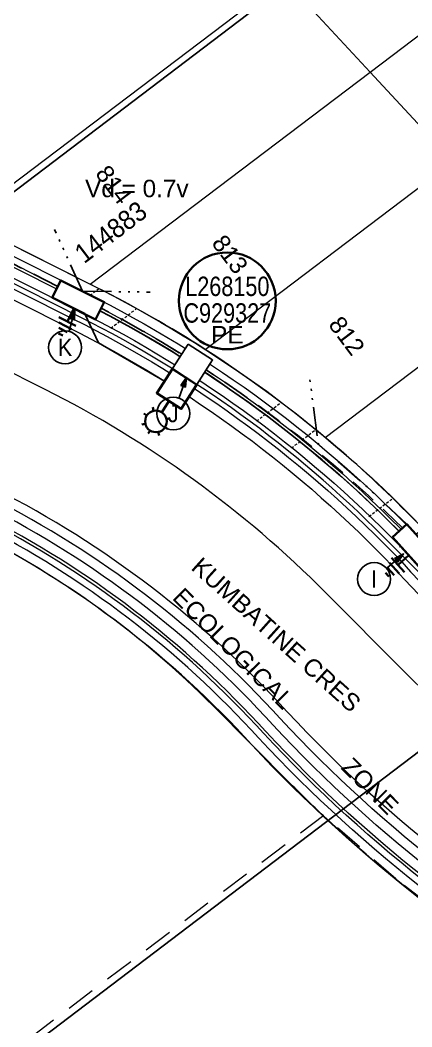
# Model space of a CAD drawing. Header units: metres. Extents: x 308278 to 310511, y 6271134 to 6272874.
# Drawn here: x 308840 to 308880.5, y 6272106.4 to 6272210.4 of the extents above; entities that cross this region are included whole.
import ezdxf
from ezdxf.enums import TextEntityAlignment as Align

# ---------------------------------------------------------------- set-up
doc = ezdxf.new("R2010")
doc.units = ezdxf.units.M
doc.set_wipeout_variables(frame=1)
for name, pattern in [('Dash', [5, 3, -2]), ('DOT', [6.35, 0, -6.35]), ('IE Trench LV', [6, 4, -2]), ('PHANTOMX2', [6.6, 3, -0.75, 0.2, -0.75, 0.2, -0.75, 0.2, -0.75])]:
    doc.linetypes.add(name, pattern=pattern)
doc.layers.get('0').update_dxf_attribs({"color": 6})
doc.layers.add('_User Miscellaneous10', color=252, linetype='Continuous', lineweight=13, plot=False, transparency=0.85)
doc.layers.add('_User Miscellaneous2', color=31, linetype='Continuous', lineweight=13, transparency=0.9)
doc.layers.add('Cadastre Roads_SP_NEW', color=214, linetype='Continuous', lineweight=15, transparency=0.8)
for name, color, linetype, lineweight in [('_User_LV_Exist', 5, 'Continuous', 35), ('_User_SL_Exist', 4, 'Continuous', 35), ('Cadastre Developer_SP_EXT', 98, 'Continuous', 15), ('Cadastre Developer_SP_NEW', 92, 'Continuous', 15), ('Cadastre Land Parcels_SP_EXT', 118, 'Continuous', 15)]:
    doc.layers.add(name, color=color, linetype=linetype, lineweight=lineweight)
for name, color, linetype in [('Equip_LV_NEW', 2, 'Continuous'), ('Equip_SP_SL_NEW', 2, 'Continuous'), ('Mains_LV_New_T6', 2, 'Cable 4'), ('Mains_LV_New_T84', 2, 'Cable x'), ('Notes_SP_NEW', 51, 'Continuous'), ('Services_SP_NEW_UG', 2, 'IE Trench LV'), ('SupportsUG_SP_LV_NEW', 2, 'Continuous'), ('Trench_SP_NEW', 2, 'Continuous')]:
    doc.layers.add(name, color=color, linetype=linetype)
doc.styles.add('ieISOCP', font='arial.ttf', dxfattribs={"height": 1.5})
doc.styles.add('SL_LABEL', font='arial.ttf', dxfattribs={"height": 2})
doc.styles.get("Standard").update_dxf_attribs({"font": 'arial.ttf'})
doc.linetypes.add('Cable 4', pattern='A,4,-0.1,["*",Standard,S=2,R=0,X=0,Y=-1.6],-1.2', length=5.3)
doc.linetypes.add('Cable o', pattern='A,3.5,-0.01,["O",Standard,S=1.25,R=0,X=0,Y=-0.63],-1.36', length=4.87)
doc.linetypes.add('Cable x', pattern='A,4.5,-0.01,["X",Standard,S=1.25,R=0,X=0,Y=-0.65],-1.2', length=5.71)

# ---------------------------------------------------------------- blocks, each defined once
blk = doc.blocks.new('LV_UG_LINKS_CLOSED_NEW')
at = {"layer": 'Equip_LV_NEW'}
for tag, flags, p in [('NO_PHASES', 9, (3.17, -2)), ('OPERATING_VOLTAGE', 9, (3.17, -2.17)), ('ORIENTATION', 9, (3.17, -2.33)), ('STATE', 9, (3.17, -2.5)), ('SWITCH_TYPE', 9, (3.17, -2.67)), ('USAGE', 9, (3.17, -2.83)), ('OWNED_BY', 9, (3.17, -3.17)), ('NOTES', 9, (3.17, -3)), ('TYPE', 9, (3.17, -3.83)), ('Z', 1, (3.17, -4)), ('OPERATED_BY', 9, (3.17, -3.33)), ('MAINTAINED_BY', 9, (3.17, -3.5)), ('NUMBER_OF_PHASES', 9, (3.17, -3.67))]:
    blk.add_attdef(tag, text='', height=0.167, dxfattribs=dict(at, flags=flags)).set_placement(p, align=Align.MIDDLE_LEFT)
at = {"transparency": 33554687}
blk.add_wipeout([(4, 1.25), (3.97, 1.25), (3.94, 1.25), (3.91, 1.25), (3.88, 1.24), (3.85, 1.24), (3.82, 1.24), (3.79, 1.23), (3.76, 1.23), (3.73, 1.22), (3.7, 1.21), (3.67, 1.2), (3.64, 1.2), (3.61, 1.19), (3.58, 1.18), (3.55, 1.17), (3.52, 1.15), (3.49, 1.14), (3.47, 1.13), (3.44, 1.12), (3.41, 1.1), (3.38, 1.09), (3.36, 1.07), (3.33, 1.06), (3.31, 1.04), (3.28, 1.02), (3.26, 1), (3.23, 0.99), (3.21, 0.97), (3.18, 0.95), (3.16, 0.93), (3.14, 0.91), (3.12, 0.88), (3.09, 0.86), (3.07, 0.84), (3.05, 0.82), (3.03, 0.79), (3.01, 0.77), (3, 0.74), (2.98, 0.72), (2.96, 0.69), (2.94, 0.67), (2.93, 0.64), (2.91, 0.62), (2.9, 0.59), (2.88, 0.56), (2.87, 0.53), (2.86, 0.51), (2.85, 0.48), (2.83, 0.45), (2.82, 0.42), (2.81, 0.39), (2.8, 0.36), (2.8, 0.33), (2.79, 0.3), (2.78, 0.27), (2.77, 0.24), (2.77, 0.21), (2.76, 0.18), (2.76, 0.15), (2.76, 0.12), (2.75, 0.09), (2.75, 0.06), (2.75, 0.03), (2.75, 0), (2.75, -0.03), (2.75, -0.06), (2.75, -0.09), (2.76, -0.12), (2.76, -0.15), (2.76, -0.18), (2.77, -0.21), (2.77, -0.24), (2.78, -0.27), (2.79, -0.3), (2.8, -0.33), (2.8, -0.36), (2.81, -0.39), (2.82, -0.42), (2.83, -0.45), (2.85, -0.48), (2.86, -0.51), (2.87, -0.53), (2.88, -0.56), (2.9, -0.59), (2.91, -0.62), (2.93, -0.64), (2.94, -0.67), (2.96, -0.69), (2.98, -0.72), (3, -0.74), (3.01, -0.77), (3.03, -0.79), (3.05, -0.82), (3.07, -0.84), (3.09, -0.86), (3.12, -0.88), (3.14, -0.91), (3.16, -0.93), (3.18, -0.95), (3.21, -0.97), (3.23, -0.99), (3.26, -1), (3.28, -1.02), (3.31, -1.04), (3.33, -1.06), (3.36, -1.07), (3.38, -1.09), (3.41, -1.1), (3.44, -1.12), (3.47, -1.13), (3.49, -1.14), (3.52, -1.15), (3.55, -1.17), (3.58, -1.18), (3.61, -1.19), (3.64, -1.2), (3.67, -1.2), (3.7, -1.21), (3.73, -1.22), (3.76, -1.23), (3.79, -1.23), (3.82, -1.24), (3.85, -1.24), (3.88, -1.24), (3.91, -1.25), (3.94, -1.25), (3.97, -1.25), (4, -1.25), (4.03, -1.25), (4.06, -1.25), (4.09, -1.25), (4.12, -1.24), (4.15, -1.24), (4.18, -1.24), (4.21, -1.23), (4.24, -1.23), (4.27, -1.22), (4.3, -1.21), (4.33, -1.2), (4.36, -1.2), (4.39, -1.19), (4.42, -1.18), (4.45, -1.17), (4.48, -1.15), (4.51, -1.14), (4.53, -1.13), (4.56, -1.12), (4.59, -1.1), (4.62, -1.09), (4.64, -1.07), (4.67, -1.06), (4.69, -1.04), (4.72, -1.02), (4.74, -1), (4.77, -0.99), (4.79, -0.97), (4.82, -0.95), (4.84, -0.93), (4.86, -0.91), (4.88, -0.88), (4.91, -0.86), (4.93, -0.84), (4.95, -0.82), (4.97, -0.79), (4.99, -0.77), (5, -0.74), (5.02, -0.72), (5.04, -0.69), (5.06, -0.67), (5.07, -0.64), (5.09, -0.62), (5.1, -0.59), (5.12, -0.56), (5.13, -0.53), (5.14, -0.51), (5.15, -0.48), (5.17, -0.45), (5.18, -0.42), (5.19, -0.39), (5.2, -0.36), (5.2, -0.33), (5.21, -0.3), (5.22, -0.27), (5.23, -0.24), (5.23, -0.21), (5.24, -0.18), (5.24, -0.15), (5.24, -0.12), (5.25, -0.09), (5.25, -0.06), (5.25, -0.03), (5.25, 0), (5.25, 0.03), (5.25, 0.06), (5.25, 0.09), (5.24, 0.12), (5.24, 0.15), (5.24, 0.18), (5.23, 0.21), (5.23, 0.24), (5.22, 0.27), (5.21, 0.3), (5.2, 0.33), (5.2, 0.36), (5.19, 0.39), (5.18, 0.42), (5.17, 0.45), (5.15, 0.48), (5.14, 0.51), (5.13, 0.53), (5.12, 0.56), (5.1, 0.59), (5.09, 0.62), (5.07, 0.64), (5.06, 0.67), (5.04, 0.69), (5.02, 0.72), (5, 0.74), (4.99, 0.77), (4.97, 0.79), (4.95, 0.82), (4.93, 0.84), (4.91, 0.86), (4.88, 0.88), (4.86, 0.91), (4.84, 0.93), (4.82, 0.95), (4.79, 0.97), (4.77, 0.99), (4.74, 1), (4.72, 1.02), (4.69, 1.04), (4.67, 1.06), (4.64, 1.07), (4.62, 1.09), (4.59, 1.1), (4.56, 1.12), (4.53, 1.13), (4.51, 1.14), (4.48, 1.15), (4.45, 1.17), (4.42, 1.18), (4.39, 1.19), (4.36, 1.2), (4.33, 1.2), (4.3, 1.21), (4.27, 1.22), (4.24, 1.23), (4.21, 1.23), (4.18, 1.24), (4.15, 1.24), (4.12, 1.24), (4.09, 1.25), (4.06, 1.25), (4.03, 1.25)], dxfattribs=at).dxf.layer = 'Equip_LV_NEW'
at = {"layer": 'Equip_LV_NEW'}
for p, q in [((3.79, 1.23), (3.79, -1.23)), ((4.21, 1.23), (4.21, -1.23))]:
    blk.add_line(p, q, dxfattribs=at)
at = {"layer": 'Equip_LV_NEW', "flags": 128}
blk.add_lwpolyline([(4, 1.25), (3.97, 1.25), (3.94, 1.25), (3.91, 1.25), (3.88, 1.24), (3.85, 1.24), (3.82, 1.24), (3.79, 1.23), (3.76, 1.23), (3.73, 1.22), (3.7, 1.21), (3.67, 1.2), (3.64, 1.2), (3.61, 1.19), (3.58, 1.18), (3.55, 1.17), (3.52, 1.15), (3.49, 1.14), (3.47, 1.13), (3.44, 1.12), (3.41, 1.1), (3.38, 1.09), (3.36, 1.07), (3.33, 1.06), (3.31, 1.04), (3.28, 1.02), (3.26, 1), (3.23, 0.99), (3.21, 0.97), (3.18, 0.95), (3.16, 0.93), (3.14, 0.91), (3.12, 0.88), (3.09, 0.86), (3.07, 0.84), (3.05, 0.82), (3.03, 0.79), (3.01, 0.77), (3, 0.74), (2.98, 0.72), (2.96, 0.69), (2.94, 0.67), (2.93, 0.64), (2.91, 0.62), (2.9, 0.59), (2.88, 0.56), (2.87, 0.53), (2.86, 0.51), (2.85, 0.48), (2.83, 0.45), (2.82, 0.42), (2.81, 0.39), (2.8, 0.36), (2.8, 0.33), (2.79, 0.3), (2.78, 0.27), (2.77, 0.24), (2.77, 0.21), (2.76, 0.18), (2.76, 0.15), (2.76, 0.12), (2.75, 0.09), (2.75, 0.06), (2.75, 0.03), (2.75, 0), (2.75, -0.03), (2.75, -0.06), (2.75, -0.09), (2.76, -0.12), (2.76, -0.15), (2.76, -0.18), (2.77, -0.21), (2.77, -0.24), (2.78, -0.27), (2.79, -0.3), (2.8, -0.33), (2.8, -0.36), (2.81, -0.39), (2.82, -0.42), (2.83, -0.45), (2.85, -0.48), (2.86, -0.51), (2.87, -0.53), (2.88, -0.56), (2.9, -0.59), (2.91, -0.62), (2.93, -0.64), (2.94, -0.67), (2.96, -0.69), (2.98, -0.72), (3, -0.74), (3.01, -0.77), (3.03, -0.79), (3.05, -0.82), (3.07, -0.84), (3.09, -0.86), (3.12, -0.88), (3.14, -0.91), (3.16, -0.93), (3.18, -0.95), (3.21, -0.97), (3.23, -0.99), (3.26, -1), (3.28, -1.02), (3.31, -1.04), (3.33, -1.06), (3.36, -1.07), (3.38, -1.09), (3.41, -1.1), (3.44, -1.12), (3.47, -1.13), (3.49, -1.14), (3.52, -1.15), (3.55, -1.17), (3.58, -1.18), (3.61, -1.19), (3.64, -1.2), (3.67, -1.2), (3.7, -1.21), (3.73, -1.22), (3.76, -1.23), (3.79, -1.23), (3.82, -1.24), (3.85, -1.24), (3.88, -1.24), (3.91, -1.25), (3.94, -1.25), (3.97, -1.25), (4, -1.25), (4.03, -1.25), (4.06, -1.25), (4.09, -1.25), (4.12, -1.24), (4.15, -1.24), (4.18, -1.24), (4.21, -1.23), (4.24, -1.23), (4.27, -1.22), (4.3, -1.21), (4.33, -1.2), (4.36, -1.2), (4.39, -1.19), (4.42, -1.18), (4.45, -1.17), (4.48, -1.15), (4.51, -1.14), (4.53, -1.13), (4.56, -1.12), (4.59, -1.1), (4.62, -1.09), (4.64, -1.07), (4.67, -1.06), (4.69, -1.04), (4.72, -1.02), (4.74, -1), (4.77, -0.99), (4.79, -0.97), (4.82, -0.95), (4.84, -0.93), (4.86, -0.91), (4.88, -0.88), (4.91, -0.86), (4.93, -0.84), (4.95, -0.82), (4.97, -0.79), (4.99, -0.77), (5, -0.74), (5.02, -0.72), (5.04, -0.69), (5.06, -0.67), (5.07, -0.64), (5.09, -0.62), (5.1, -0.59), (5.12, -0.56), (5.13, -0.53), (5.14, -0.51), (5.15, -0.48), (5.17, -0.45), (5.18, -0.42), (5.19, -0.39), (5.2, -0.36), (5.2, -0.33), (5.21, -0.3), (5.22, -0.27), (5.23, -0.24), (5.23, -0.21), (5.24, -0.18), (5.24, -0.15), (5.24, -0.12), (5.25, -0.09), (5.25, -0.06), (5.25, -0.03), (5.25, 0), (5.25, 0.03), (5.25, 0.06), (5.25, 0.09), (5.24, 0.12), (5.24, 0.15), (5.24, 0.18), (5.23, 0.21), (5.23, 0.24), (5.22, 0.27), (5.21, 0.3), (5.2, 0.33), (5.2, 0.36), (5.19, 0.39), (5.18, 0.42), (5.17, 0.45), (5.15, 0.48), (5.14, 0.51), (5.13, 0.53), (5.12, 0.56), (5.1, 0.59), (5.09, 0.62), (5.07, 0.64), (5.06, 0.67), (5.04, 0.69), (5.02, 0.72), (5, 0.74), (4.99, 0.77), (4.97, 0.79), (4.95, 0.82), (4.93, 0.84), (4.91, 0.86), (4.88, 0.88), (4.86, 0.91), (4.84, 0.93), (4.82, 0.95), (4.79, 0.97), (4.77, 0.99), (4.74, 1), (4.72, 1.02), (4.69, 1.04), (4.67, 1.06), (4.64, 1.07), (4.62, 1.09), (4.59, 1.1), (4.56, 1.12), (4.53, 1.13), (4.51, 1.14), (4.48, 1.15), (4.45, 1.17), (4.42, 1.18), (4.39, 1.19), (4.36, 1.2), (4.33, 1.2), (4.3, 1.21), (4.27, 1.22), (4.24, 1.23), (4.21, 1.23), (4.18, 1.24), (4.15, 1.24), (4.12, 1.24), (4.09, 1.25), (4.06, 1.25), (4.03, 1.25)], close=True, dxfattribs=at)
at = {"layer": 'Equip_LV_NEW', "flags": 9}
for tag, p in [('ACTUAL_STATUS', (3.17, -1.67)), ('CONSTRUCTED_VOLTAGE', (3.17, -1.83))]:
    blk.add_attdef(tag, text='', height=0.167, dxfattribs=at).set_placement(p, align=Align.MIDDLE_LEFT)
blk = doc.blocks.new('*U362')
at = {"layer": '_User_LV_Exist'}
for p, q in [((-4, 0.25), (-4, -0.25)), ((-3.5, 0.5), (-3.5, -0.5)), ((-3, 0.75), (-3, -0.75)), ((-2.5, 1), (-2.5, -1))]:
    blk.add_line(p, q, dxfattribs=at)
at = {"width": 0.9}
blk.add_attdef('ASSET_NUM', text='', height=2, dxfattribs=at).set_placement((4, 2), align=Align.MIDDLE_LEFT)
for tag, p, flags in [('SUBURB', (-2, 0), 1), ('STREETNAME', (-1.8, 0), 9)]:
    blk.add_attdef(tag, p, '', height=0.2, rotation=270, dxfattribs=dict(flags=flags))
at = {"transparency": 33554687}
blk.add_wipeout([(1, 2.5), (1, -2.5), (-1, -2.5), (-1, 2.5)], dxfattribs=at)
blk.add_lwpolyline([(-1, 2.5), (-1, -1.25), (-1, 1.25), (-1, -2.5), (1, -2.5), (1, 2.5)], close=True)
at = {"layer": '_User_LV_Exist'}
blk.add_line((-1, 0), (-2.5, 0), dxfattribs=at)
at = {"flags": 9}
for tag, p in [('PARENT', (-1.6, 0)), ('NOTES', (-1.4, 0)), ('LOCATION', (-1.2, 0)), ('LEGEND', (-1, 0)), ('USAGE', (-0.8, 0)), ('SUPPORT_TYPE', (-0.6, 0)), ('STATE', (-0.4, 0)), ('OWNED_BY', (-0.2, 0))]:
    blk.add_attdef(tag, p, '', height=0.2, rotation=270, dxfattribs=at)
at = {"layer": 'Equip_LV_NEW', "ltscale": 10, "xscale": -1, "rotation": 90}
blk.add_blockref('LV_UG_LINKS_CLOSED_NEW', (0, 0), dxfattribs=at)
blk = doc.blocks.new('*U361')
at = {"layer": '_User_LV_Exist'}
for p, q in [((-4, 0.25), (-4, -0.25)), ((-3.5, 0.5), (-3.5, -0.5)), ((-3, 0.75), (-3, -0.75)), ((-2.5, 1), (-2.5, -1))]:
    blk.add_line(p, q, dxfattribs=at)
at = {"width": 0.9}
blk.add_attdef('ASSET_NUM', text='', height=2, dxfattribs=at).set_placement((4, 2), align=Align.MIDDLE_LEFT)
for tag, p, flags in [('SUBURB', (-2, 0), 1), ('STREETNAME', (-1.8, 0), 9)]:
    blk.add_attdef(tag, p, '', height=0.2, rotation=270, dxfattribs=dict(flags=flags))
at = {"transparency": 33554687}
blk.add_wipeout([(1, 2.5), (1, -2.5), (-1, -2.5), (-1, 2.5)], dxfattribs=at)
blk.add_lwpolyline([(-1, 2.5), (-1, -1.25), (-1, 1.25), (-1, -2.5), (1, -2.5), (1, 2.5)], close=True)
at = {"layer": '_User_LV_Exist'}
blk.add_line((-1, 0), (-2.5, 0), dxfattribs=at)
at = {"flags": 9}
for tag, p in [('PARENT', (-1.6, 0)), ('NOTES', (-1.4, 0)), ('LOCATION', (-1.2, 0)), ('LEGEND', (-1, 0)), ('USAGE', (-0.8, 0)), ('SUPPORT_TYPE', (-0.6, 0)), ('STATE', (-0.4, 0)), ('OWNED_BY', (-0.2, 0))]:
    blk.add_attdef(tag, p, '', height=0.2, rotation=270, dxfattribs=at)
blk = doc.blocks.new('COLUMN_NEW')
at = {"width": 0.9, "flags": 8}
blk.add_attdef('ASSET_NUM', text='', height=2, dxfattribs=at).set_placement((4, 2), align=Align.MIDDLE_LEFT)
at = {"flags": 1}
blk.add_attdef('Z', (-2.35, -1.81), '', height=0.2, rotation=270, dxfattribs=at)
at = {"ltscale": 10, "transparency": 33554687}
blk.add_wipeout([(-1.5, -1.5), (-1.5, 1.5), (1.5, 1.5), (1.5, -1.5)], dxfattribs=at)
blk.add_lwpolyline([(-1.5, 1.5), (-1.5, -1.5), (1.5, -1.5), (1.5, 1.5)], close=True)
at = {"flags": 9}
for tag, p in [('NOTES', (-2, -1.81)), ('SUBURB', (-1.8, -1.81)), ('STREETNAME', (-1.6, -1.81)), ('LOCATION', (-1.4, -1.81)), ('LEGEND', (-1.2, -1.81)), ('USAGE', (-1, -1.81)), ('STATE', (-0.8, -1.81)), ('OWNED_BY', (-0.6, -1.81)), ('COLUMN_TYPE', (-0.4, -1.81)), ('STREET_CODE', (-0.2, -1.81)), ('STRUCTURE_PLANT_NUMBER', (0.03, -1.81))]:
    blk.add_attdef(tag, text='', height=0.2, rotation=270, dxfattribs=at).set_placement(p, align=Align.MIDDLE_LEFT)
blk = doc.blocks.new('*U480')
at = {"transparency": 33554687, "flags": 9}
for tag, p in [('LANTNUMBER', (-1.4, 2.6)), ('LOUTREACH', (-1.4, 2.2)), ('LOUTREACHVOCAB', (-1.4, 2)), ('LRATECODE', (-1.4, 1.8)), ('LREMOVE', (-1.4, 1.6)), ('LREPLACE', (-1.4, 1.4)), ('LTYPE', (-1.4, 1.2)), ('LTYPEVOCAB', (-1.4, 1)), ('LEGEND', (-1.4, 0.8)), ('SUBURB', (-1.4, 0.6)), ('STREETNAME', (-1.4, 0.4)), ('LOCATION', (-1.4, 0.2)), ('LNEW', (-6.4, 0)), ('LMASTVOCAB', (-6.2, 0)), ('LMAST', (-6, 0)), ('LLAMPVOCAB', (-5.8, 0)), ('LLAMP', (-5.6, 0)), ('LEXIST', (-5.4, 0)), ('LCHARGE3PERCENT', (-5.2, 0)), ('LCHARGE3', (-5, 0)), ('LCHARGE2PERCENT', (-4.8, 0)), ('LCHARGE2', (-4.6, 0)), ('LCHARGE1PERCENT', (-4.4, 0)), ('LCHARGE1', (-4.2, 0)), ('LCATEGORY', (-4, 0)), ('LBRACKETVOCAB', (-3.8, 0)), ('LBRACKET', (-3.6, 0)), ('LKINGHEIGHT', (-3.4, 0)), ('CREPLACE', (-3.2, 0)), ('CREMOVE', (-3, 0)), ('CNUMBER', (-2.8, 0)), ('CNEW', (-2.6, 0)), ('CEXIST', (-2.4, 0)), ('USAGE', (-2.2, 0)), ('STATE', (-2, 0)), ('OWNED_BY', (-1.8, 0)), ('ORIENTATION', (-1.6, 0)), ('OPERATING_VOLTAGE', (-1.4, 0)), ('MAINTAINED_BY', (-1.4, -0.66)), ('NOTES', (-1.4, 0)), ('NO_PHASES', (-1.2, 0)), ('LANTERN_TYPE', (-1, 0)), ('LANTERN_PURPOSE', (-0.8, 0)), ('CONTROL_TYPE', (-0.6, 0)), ('CONSTRUCTED_VOLTAGE', (-0.4, 0))]:
    blk.add_attdef(tag, text='', height=0.2, rotation=270, dxfattribs=at).set_placement(p, align=Align.MIDDLE_LEFT)
at = {"transparency": 33554687, "style": 'SL_LABEL', "flags": 8}
blk.add_attdef('ASSET_NUM', text='', height=1, dxfattribs=at).set_placement((7, 1), align=Align.MIDDLE_LEFT)
at = {"transparency": 33554687}
for tag, p, height, flags in [('OPERATED_BY', (-1.4, -0.41), 0.2, 9), ('Z', (0, 0), 0.001, 1)]:
    blk.add_attdef(tag, p, '', height=height, rotation=270, dxfattribs=dict(at, flags=flags))
at = {"transparency": 33554687, "style": 'SL_LABEL', "flags": 9}
blk.add_attdef('STREET_CODE', text='', height=0.001, rotation=270, dxfattribs=at).set_placement((0, 0), align=Align.MIDDLE_LEFT)
at = {"transparency": 33554687, "flags": 8}
blk.add_attdef('LNUMBER', text='', height=1, dxfattribs=at).set_placement((7, -1), align=Align.MIDDLE_LEFT)
at = {"linetype": 'DOT', "transparency": 33554687}
blk.add_wipeout([(5.69, 0), (5.06, -1.06), (4, -1.69), (2.94, -1.06), (2.31, 0), (2.94, 1.06), (4, 1.69), (5.06, 1.06)], dxfattribs=at)
at = {"transparency": 33554687}
for p, q in [((2.94, 1.06), (3.2, 0.8)), ((4, 1.5), (4, 1.12)), ((5.06, 1.06), (4.8, 0.8)), ((0, 0), (2.88, 0)), ((2.94, -1.06), (3.2, -0.8)), ((5.06, -1.06), (4.8, -0.8)), ((5.13, 0), (5.5, 0)), ((4, -1.12), (4, -1.5))]:
    blk.add_line(p, q, dxfattribs=at)
blk.add_circle((4, 0), 1.12, dxfattribs=at)
blk = doc.blocks.new('*U286')
at = {"ltscale": 0.1}
blk.add_circle((0, 0), 5, dxfattribs=at)
at = {"insert": (0, -2.6), "char_height": 1.8, "attachment_point": 2}
blk.add_mtext('PE', dxfattribs=at)
at = {"width": 0.8}
blk.add_attdef('SNUMBER', text='', height=1.8, dxfattribs=at).set_placement((0, 0.5), align=Align.CENTER)
at = {"flags": 1}
blk.add_attdef('Z', (0, 0), '', height=0.2, dxfattribs=at)
at = {"width": 0.8}
blk.add_attdef('CNUMBER', text='', height=1.8, dxfattribs=at).set_placement((0, -0.25), align=Align.TOP_CENTER)
blk = doc.blocks.new('*U382')
h = blk.add_hatch(color=256)
h.dxf.hatch_style = 1
h.paths.add_polyline_path([(2.12, 2.14), (2.44, 1.76), (3.04, 2.6)])
blk.add_line((3.04, 2.6), (1.33, 1.14))
at = {"flags": 128}
blk.add_lwpolyline([(2.12, 2.14), (2.44, 1.76), (3.04, 2.6), (2.12, 2.14)], dxfattribs=at)
blk.add_circle((0, 0), 1.7)
at = {"width": 0.9}
blk.add_attdef('CODE', text='', height=1.8, dxfattribs=at).set_placement((0, 0), align=Align.MIDDLE_CENTER)
at = {"flags": 1}
blk.add_attdef('Z', (0, 0), '', height=0.2, dxfattribs=at)
blk = doc.blocks.new('*U383')
h = blk.add_hatch(color=256)
h.dxf.hatch_style = 1
h.paths.add_polyline_path([(0.79, 2.91), (1.26, 2.74), (1.36, 3.76)])
blk.add_line((1.36, 3.76), (0.6, 1.65))
at = {"flags": 128}
blk.add_lwpolyline([(0.79, 2.91), (1.26, 2.74), (1.36, 3.76), (0.79, 2.91)], dxfattribs=at)
blk.add_circle((0, 0), 1.7)
at = {"width": 0.9}
blk.add_attdef('CODE', text='', height=1.8, dxfattribs=at).set_placement((0, 0), align=Align.MIDDLE_CENTER)
at = {"flags": 1}
blk.add_attdef('Z', (0, 0), '', height=0.2, dxfattribs=at)
blk = doc.blocks.new('*U384')
h = blk.add_hatch(color=256)
h.dxf.hatch_style = 1
h.paths.add_polyline_path([(0.51, 2.97), (0.99, 2.84), (1, 3.87)])
blk.add_line((1, 3.87), (0.44, 1.69))
at = {"flags": 128}
blk.add_lwpolyline([(0.51, 2.97), (0.99, 2.84), (1, 3.87), (0.51, 2.97)], dxfattribs=at)
blk.add_circle((0, 0), 1.7)
at = {"width": 0.9}
blk.add_attdef('CODE', text='', height=1.8, dxfattribs=at).set_placement((0, 0), align=Align.MIDDLE_CENTER)
at = {"flags": 1}
blk.add_attdef('Z', (0, 0), '', height=0.2, dxfattribs=at)

msp = doc.modelspace()

# ---------------------------------------------------------------- linework, layer by layer
at = {"layer": '_User Miscellaneous2', "linetype": 'Dash', "ltscale": 0.09, "transparency": 33554559}
for p, q in [((308845.402, 6272180.6), (308848.111, 6272182.652)), ((308849.346, 6272178.57), (308852.014, 6272180.59)), ((308864.413, 6272168.984), (308866.941, 6272170.899)), ((308868.013, 6272166.192), (308870.517, 6272168.088)), ((308876.021, 6272159.125), (308878.482, 6272160.988)), ((308879.174, 6272155.993), (308881.628, 6272157.851))]:
    msp.add_line(p, q, dxfattribs=at)
at = {"layer": 'Cadastre Developer_SP_EXT', "linetype": 'Dash'}
msp.add_lwpolyline([(308839.996, 6272104.497), (308854.497, 6272092.061), (308860.105, 6272087.251), (308862.091, 6272085.594), (308866.146, 6272082.464), (308869.563, 6272080.071), (308872.537, 6272078.154), (308877.796, 6272074.897), (308900.477, 6272060.847), (308936.391, 6272087.701), (308912.775, 6272100.368), (308902.134, 6272106.074), (308896.015, 6272109.551), (308894.001, 6272110.783), (308886.011, 6272116.138), (308878.783, 6272121.69), (308871.343, 6272128.226), (308839.996, 6272104.497)], close=True, dxfattribs=at)
at = {"layer": 'Cadastre Developer_SP_NEW'}
for p, q in [((308876.128, 6272205), (308905.968, 6272227.601)), ((308867.211, 6272214.624), (308834.217, 6272189.637)), ((308867.211, 6272214.624), (308876.128, 6272205)), ((308847.215, 6272183.102), (308876.128, 6272205)), ((308876.128, 6272205), (308884.701, 6272195.748)), ((308859.109, 6272176.365), (308884.701, 6272195.748)), ((308834.217, 6272189.637), (308847.215, 6272183.102)), ((308871.507, 6272167.27), (308894.765, 6272184.885)), ((308847.872, 6272182.772), (308847.215, 6272183.102)), ((308879.934, 6272159.553), (308882.34, 6272157.136)), ((308859.876, 6272139.589), (308867.926, 6272131.501))]:
    msp.add_line(p, q, dxfattribs=at)
for points in [[(308859.109, 6272176.365, 0.0262028), (308847.872, 6272182.772)], [(308871.507, 6272167.27, 0.0311557), (308859.109, 6272176.365)], [(308879.934, 6272159.553, 0.0231422), (308871.507, 6272167.27)], [(308859.876, 6272139.589, 0.0806547), (308835.161, 6272157.487)], [(308871.298, 6272128.221, -0.0081212), (308867.926, 6272131.501)], [(308902.123, 6272106.04, -0.0658508), (308871.298, 6272128.221)]]:
    msp.add_lwpolyline(points, format="xyb", dxfattribs=at)
at = {"layer": 'Cadastre Roads_SP_NEW'}
for p, q in [((308846.3, 6272179.645), (308831.108, 6272187.282)), ((308842.572, 6272172.229), (308823.735, 6272181.699)), ((308877.453, 6272157.084), (308885.504, 6272148.996)), ((308871.57, 6272151.229), (308879.621, 6272143.141))]:
    msp.add_line(p, q, dxfattribs=at)
msp.add_arc((308970.555, 6272233.65), 128.3, 224.8657, 227.97562, dxfattribs=at)
at = {"layer": 'Trench_SP_NEW', "linetype": 'IE Trench LV', "ltscale": 0.7, "flags": 128}
msp.add_lwpolyline([(308843.878, 6272182.877), (308834.399, 6272187.642), (308832.627, 6272188.433)], dxfattribs=at)
msp.add_lwpolyline([(308879.506, 6272157.915, 0.0740292), (308848.342, 6272180.625)], format="xyb", dxfattribs=at)

# ---------------------------------------------------------------- block references
at = {"layer": '_User_SL_Exist', "linetype": 'DOT', "ltscale": 10}
ref = msp.add_blockref('*U286', (308861.383, 6272181.384), dxfattribs=at)
ref.add_attrib('SNUMBER', 'L268150', dxfattribs={"layer": '0', "ltscale": 10, "height": 2, "width": 0.8}).set_placement((308861.383, 6272181.884), align=Align.CENTER)
ref.add_attrib('CNUMBER', 'C929327', dxfattribs={"ltscale": 10, "height": 2, "width": 0.8}).set_placement((308861.383, 6272181.134), align=Align.TOP_CENTER)

# ---------------------------------------------------------------- texts
at = {"layer": '_User Miscellaneous10', "ltscale": 20}
msp.add_text('ECOLOGICAL            ZONE', height=1.8, rotation=314.8657, dxfattribs=at).set_placement((308866.783, 6272139.403), align=Align.CENTER)
at = {"layer": 'Cadastre Developer_SP_NEW'}
for s, p in [('814', (308848.93, 6272192.839)), ('813', (308860.948, 6272185.653)), ('812', (308873.009, 6272177.24))]:
    msp.add_text(s, height=1.8, rotation=306.90547, dxfattribs=at).set_placement(p, align=Align.CENTER)
at = {"layer": 'Cadastre Developer_SP_NEW', "ltscale": 20}
msp.add_text('KUMBATINE CRES', height=1.8, rotation=318.04393, dxfattribs=at).set_placement((308865.84, 6272146.241), align=Align.CENTER)

# ---------------------------------------------------------------- next in the draw order: block references
at = {"layer": '_User_SL_Exist', "rotation": 237.3245829415929}
msp.add_blockref('*U480', (308856.169, 6272172.305), dxfattribs=at)

# ---------------------------------------------------------------- next in the draw order: linework, layer by layer
at = {"layer": '_User Miscellaneous10', "flags": 128}
for points in [[(308983.747, 6272123.863), (308936.166, 6272087.784), (308902.123, 6272106.04, -0.0817729), (308863.901, 6272135.545, 0.0910126), (308835.161, 6272157.487), (308809.079, 6272170.599), (308834.217, 6272189.637), (308847.215, 6272183.102, -0.0880043), (308882.34, 6272157.136, 0.0847702), (308915.498, 6272130.981), (308936.71, 6272119.605, 0.281493), (308948.689, 6272120.283), (308969.591, 6272136.098)], [(308983.943, 6272125.266), (308936.073, 6272088.969), (308902.597, 6272106.921, -0.0817601), (308864.637, 6272136.222, 0.0910022), (308835.613, 6272158.38), (308810.963, 6272170.772), (308834.324, 6272188.464), (308846.768, 6272182.208, -0.0879839), (308881.605, 6272156.457, 0.0847519), (308915.022, 6272130.101), (308936.238, 6272118.724, 0.28196), (308949.276, 6272119.473), (308970.524, 6272135.549)], [(308984.139, 6272126.669), (308935.98, 6272090.153), (308903.07, 6272107.802, -0.0817473), (308865.373, 6272136.899, 0.0909919), (308836.064, 6272159.272), (308812.847, 6272170.944), (308834.432, 6272187.29), (308846.321, 6272181.313, -0.0879635), (308880.871, 6272155.778, 0.0847336), (308914.547, 6272129.221), (308935.765, 6272117.842, 0.2823742), (308949.863, 6272118.664), (308971.456, 6272135.001)], [(308984.334, 6272128.072), (308935.888, 6272091.338), (308903.544, 6272108.683, -0.0817344), (308866.109, 6272137.576, 0.0909817), (308836.515, 6272160.164), (308814.73, 6272171.116), (308834.539, 6272186.117), (308845.874, 6272180.419, -0.0879429), (308880.137, 6272155.099, 0.0847155), (308914.071, 6272128.341), (308935.293, 6272116.961, 0.2827449), (308950.452, 6272117.855), (308972.389, 6272134.452)], [(308984.53, 6272129.476), (308935.795, 6272092.522), (308904.017, 6272109.564, -0.0817215), (308866.845, 6272138.253, 0.0909716), (308836.966, 6272161.057), (308816.614, 6272171.288), (308834.646, 6272184.944), (308845.427, 6272179.524, -0.0879221), (308879.403, 6272154.42, 0.0846975), (308913.596, 6272127.462), (308934.82, 6272116.08, 0.2830791), (308951.04, 6272117.046), (308973.321, 6272133.904)], [(308984.726, 6272130.879), (308935.702, 6272093.707), (308904.49, 6272110.444, -0.0817084), (308867.58, 6272138.931, 0.0909616), (308837.417, 6272161.949), (308818.498, 6272171.46), (308834.753, 6272183.771), (308844.98, 6272178.63, -0.0879012), (308878.669, 6272153.741, 0.0846796), (308913.12, 6272126.582), (308934.347, 6272115.199, 0.2833825), (308951.629, 6272116.238)]]:
    msp.add_lwpolyline(points, format="xyb", dxfattribs=at)
at = {"layer": '_User Miscellaneous10', "color": 4, "flags": 128}
msp.add_lwpolyline([(308984.08, 6272126.248), (308936.008, 6272089.798), (308902.928, 6272107.538, -0.0817512), (308865.152, 6272136.696, 0.090995), (308835.928, 6272159.004), (308812.282, 6272170.892), (308834.399, 6272187.642), (308846.455, 6272181.582, -0.0879696), (308881.091, 6272155.982, 0.0847391), (308914.689, 6272129.485), (308935.907, 6272118.107, 0.2822549), (308949.687, 6272118.906), (308971.177, 6272135.165)], format="xyb", dxfattribs=at)
at = {"layer": 'Cadastre Land Parcels_SP_EXT', "linetype": 'Continuous'}
for points in [[(308896.201, 6272239.814), (308855.146, 6272294.293), (308693.144, 6272171.285), (308626.188, 6272120.446), (308669.335, 6272063.607), (308896.279, 6272235.928), (308898.093, 6272237.305), (308896.201, 6272239.814)], [(308941.022, 6272180.29), (308898.093, 6272237.305), (308896.279, 6272235.928), (308669.335, 6272063.607), (308712.482, 6272006.767), (308766.292, 6272047.622), (308898.042, 6272147.657), (308941.022, 6272180.29)], [(308983.983, 6272123.301), (308943.405, 6272177.112), (308941.022, 6272180.29), (308898.042, 6272147.657), (308766.292, 6272047.622), (308712.482, 6272006.767), (308755.633, 6271949.921), (308899.805, 6272059.389), (308983.983, 6272123.301)]]:
    msp.add_lwpolyline(points, close=True, dxfattribs=at)
at = {"layer": 'Cadastre Roads_SP_NEW'}
for radius in [120, 111.7]:
    msp.add_arc((308792.402, 6272072.43), radius, 44.8657, 63.31048, dxfattribs=at)

# ---------------------------------------------------------------- next in the draw order: block references
at = {"layer": 'SupportsUG_SP_LV_NEW'}
ref = msp.add_blockref('*U361', (308845.977, 6272181.486), dxfattribs=dict(at, rotation=63.31047695415893))
ref.add_attrib('ASSET_NUM', '144883', dxfattribs={"layer": '0', "height": 2, "rotation": 37.14006, "width": 0.9}).set_placement((308845.986, 6272185.959), align=Align.MIDDLE_LEFT)
at = {"layer": 'SupportsUG_SP_LV_NEW', "rotation": 42.05306620218855}
msp.add_blockref('*U362', (308880.87, 6272155.779), dxfattribs=at).add_auto_attribs({'ASSET_NUM': 'S144881'})

# ---------------------------------------------------------------- next in the draw order: linework, layer by layer
at = {"layer": 'Mains_LV_New_T84', "color": 6, "linetype": 'Cable x', "flags": 128}
msp.add_lwpolyline([(308879.131, 6272157.577, 0.0785178), (308848.207, 6272180.356)], format="xyb", dxfattribs=at)
at = {"layer": 'Services_SP_NEW_UG', "color": 2, "linetype": 'PHANTOMX2', "flags": 128}
for points in [[(308846.426, 6272182.38), (308843.535, 6272188.755)], [(308846.426, 6272182.38), (308853.425, 6272182.285)], [(308879.938, 6272158.305), (308875.438, 6272162.523), (308870.79, 6272166.58), (308869.876, 6272173.52)]]:
    msp.add_lwpolyline(points, dxfattribs=at)

# ---------------------------------------------------------------- next in the draw order: block references
at = {"layer": 'Notes_SP_NEW', "linetype": 'IE Trench LV'}
for name, p, values in [('*U384', (308844.618, 6272176.575), {'CODE': 'K'}), ('*U382', (308876.548, 6272152.653), {'CODE': 'I'})]:
    msp.add_blockref(name, p, dxfattribs=at).add_auto_attribs(values)

# ---------------------------------------------------------------- next in the draw order: texts
at = {"layer": '_User_LV_Exist', "insert": (308846.689, 6272193.89), "char_height": 1.8, "width": 14.84163, "attachment_point": 1, "style": 'ieISOCP'}
msp.add_mtext('Vd = 0.7v', dxfattribs=at)

# ---------------------------------------------------------------- next in the draw order: block references
at = {"layer": '_User_LV_Exist', "rotation": 42.05306620218855}
msp.add_blockref('*U362', (308880.87, 6272155.779), dxfattribs=at).add_auto_attribs({'ASSET_NUM': 'S144881'})
at = {"layer": '_User_SL_Exist', "rotation": 327.3245829427648}
msp.add_blockref('COLUMN_NEW', (308856.169, 6272172.305), dxfattribs=at)

# ---------------------------------------------------------------- next in the draw order: linework, layer by layer
at = {"layer": 'Mains_LV_New_T6', "color": 4, "linetype": 'Cable o', "flags": 128}
msp.add_lwpolyline([(308846.644, 6272180.032), (308848.079, 6272177.034), (308854.9, 6272173.104)], dxfattribs=at)

# ---------------------------------------------------------------- next in the draw order: block references
at = {"layer": 'Notes_SP_NEW', "linetype": 'IE Trench LV'}
msp.add_blockref('*U383', (308855.8, 6272169.747), dxfattribs=at).add_auto_attribs({'CODE': 'J'})

# ---------------------------------------------------------------- next in the draw order: block references
at = {"layer": '_User_LV_Exist'}
ref = msp.add_blockref('*U361', (308845.977, 6272181.486), dxfattribs=dict(at, rotation=63.31047695415893))
ref.add_attrib('ASSET_NUM', '144883', dxfattribs={"layer": '0', "height": 2, "rotation": 37.14006, "width": 0.9}).set_placement((308845.986, 6272185.959), align=Align.MIDDLE_LEFT)
at = {"layer": 'Equip_SP_SL_NEW', "rotation": 327.3245829427648}
msp.add_blockref('COLUMN_NEW', (308857.783, 6272174.834), dxfattribs=at)

doc.saveas('drawing.dxf')
